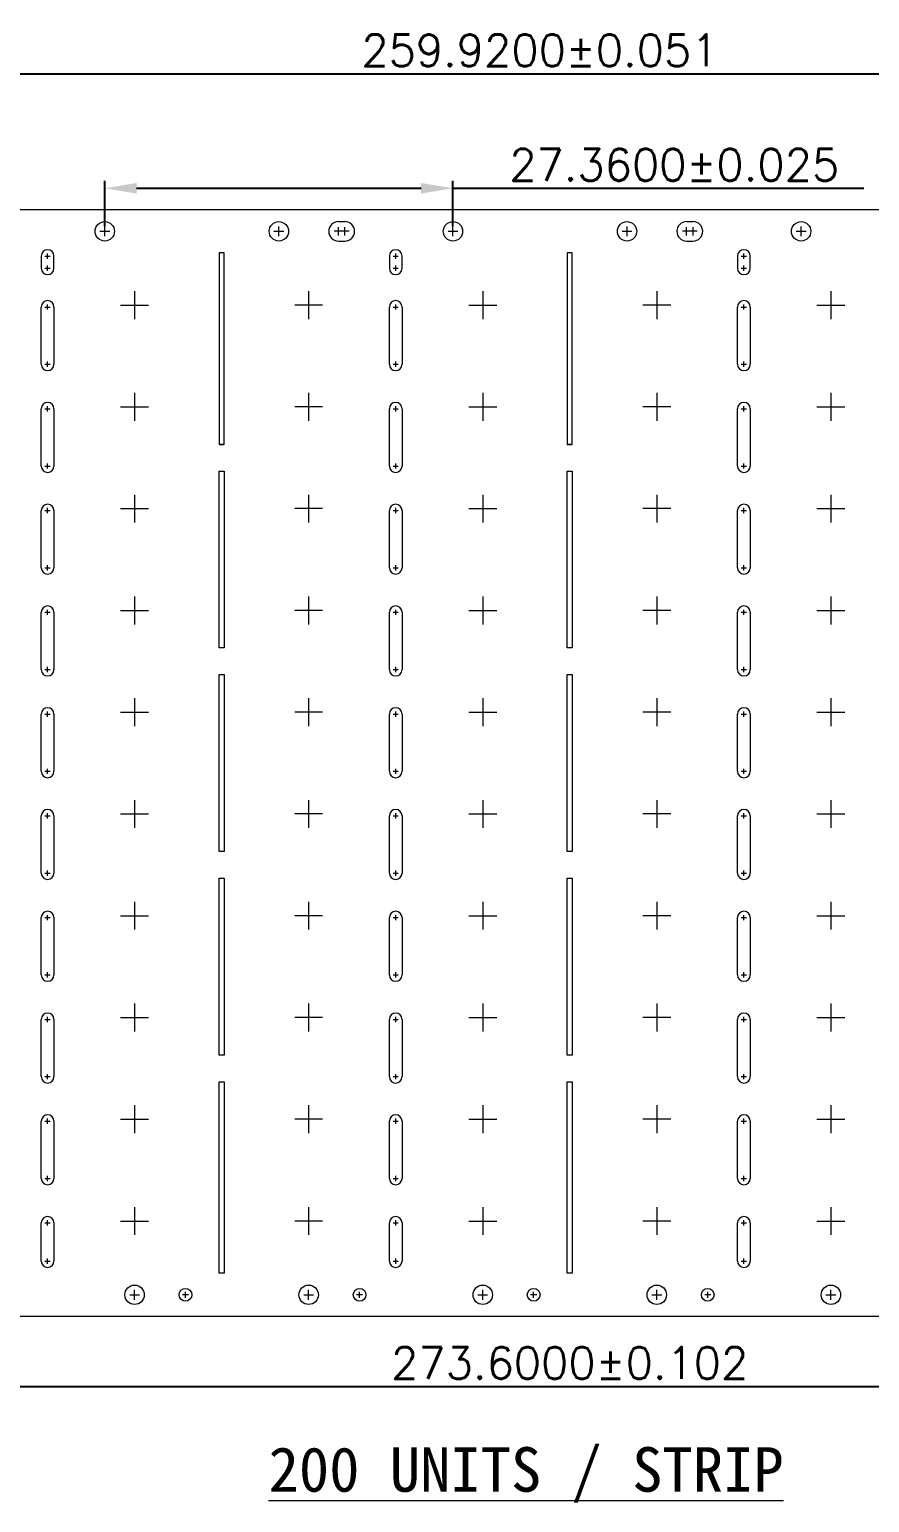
# Model space of a CAD drawing. Extents: x -1222 to -940, y -52 to 64.
# Drawn here: x -1119.4 to -1053.4, y -51.7 to 64.1 of the extents above; entities that cross this region are included whole.
import ezdxf

# ---------------------------------------------------------------- set-up
doc = ezdxf.new("R2010")
doc.units = 0
doc.linetypes.add('CENTER', pattern=[50.8, 31.75, -6.35, 6.35, -6.35])
doc.layers.get('Defpoints').update_dxf_attribs({"lineweight": 0})
for name, color, linetype, lineweight in [('CEN', 3, 'CENTER', 0), ('D Frame', 7, 'Continuous', 0), ('dim', 255, 'Continuous', 0)]:
    doc.layers.add(name, color=color, linetype=linetype, lineweight=lineweight)
doc.styles.add('BZ', font='simplex.shx')
doc.styles.get("Standard").update_dxf_attribs({"font": ''})
doc.styles.get('Standard').set_extended_font_data('SimSun')
doc.dimstyles.new('St1.CG', dxfattribs={"dimtxt": 2.5, "dimasz": 2.5, "dimexe": 0.6, "dimexo": 0.4, "dimgap": 0.6, "dimtad": 1, "dimdec": 4, "dimzin": 0, "dimdsep": 46, "dimtxsty": 'BZ', "dimcen": 0.6, "dimclrd": 7, "dimclre": 1, "dimadec": 0, "dimazin": 0, "dimtfac": 1, "dimtdec": 4, "dimtmove": 0, "dimatfit": 3, "dimfxl": 1, "dimtolj": 1, "dimtzin": 0, "dimarcsym": 0})

# ---------------------------------------------------------------- blocks, each defined once
blk = doc.blocks.new('*D1')
at = {"layer": 'Defpoints', "color": 0, "lineweight": 0, "transparency": 16777216}
for p in [(69.62, 260.07), (343.22, 260.07), (343.22, 253.68)]:
    blk.add_point(p, dxfattribs=at)
at = {"layer": 'dim', "color": 1, "lineweight": -2, "transparency": 16777216}
for p, q in [((69.62, 259.67), (69.62, 253.08)), ((343.22, 259.67), (343.22, 253.08))]:
    blk.add_line(p, q, dxfattribs=at)
at = {"layer": 'dim', "color": 7, "lineweight": -2, "transparency": 16777216}
blk.add_line((72.12, 253.68), (340.72, 253.68), dxfattribs=at)
at = {"layer": 'dim', "color": 7, "lineweight": 0, "transparency": 16777216}
for points in [[(72.12, 254.09), (72.12, 253.26), (69.62, 253.68)], [(340.72, 253.26), (340.72, 254.09), (343.22, 253.68)]]:
    blk.add_solid(points, dxfattribs=at)
at = {"layer": 'dim', "color": 0, "transparency": 16777216, "insert": (206.42, 255.53), "char_height": 2.5, "attachment_point": 5, "style": 'BZ'}
blk.add_mtext('\\A1;273.6000±0.102', dxfattribs=at)
blk = doc.blocks.new('*D4')
at = {"layer": 'Defpoints', "color": 0, "lineweight": 0, "transparency": 16777216}
for p in [(197.24, 347.87), (169.88, 344.49), (197.24, 344.49)]:
    blk.add_point(p, dxfattribs=at)
at = {"layer": 'dim', "color": 1, "lineweight": -2, "transparency": 16777216}
for p, q in [((169.88, 344.89), (169.88, 348.47)), ((197.24, 344.89), (197.24, 348.47))]:
    blk.add_line(p, q, dxfattribs=at)
at = {"layer": 'dim', "color": 7, "lineweight": -2, "transparency": 16777216}
for p, q in [((172.38, 347.87), (194.74, 347.87)), ((197.24, 347.87), (229.52, 347.87))]:
    blk.add_line(p, q, dxfattribs=at)
at = {"layer": 'dim', "color": 7, "lineweight": 0, "transparency": 16777216}
for points in [[(172.38, 348.29), (172.38, 347.46), (169.88, 347.87)], [(194.74, 347.46), (194.74, 348.29), (197.24, 347.87)]]:
    blk.add_solid(points, dxfattribs=at)
at = {"layer": 'dim', "color": 0, "transparency": 16777216, "insert": (214.63, 349.72), "char_height": 2.5, "attachment_point": 5, "style": 'BZ'}
blk.add_mtext('\\A1;27.3600±0.025', dxfattribs=at)
blk = doc.blocks.new('*D6')
at = {"layer": 'Defpoints', "color": 0, "lineweight": 0, "transparency": 16777216}
for p in [(334.04, 356.87), (74.12, 344.88), (334.04, 344.88)]:
    blk.add_point(p, dxfattribs=at)
at = {"layer": 'dim', "color": 1, "lineweight": -2, "transparency": 16777216}
for p, q in [((74.12, 345.28), (74.12, 357.47)), ((334.04, 345.28), (334.04, 357.47))]:
    blk.add_line(p, q, dxfattribs=at)
at = {"layer": 'dim', "color": 7, "lineweight": -2, "transparency": 16777216}
blk.add_line((76.62, 356.87), (331.54, 356.87), dxfattribs=at)
at = {"layer": 'dim', "color": 7, "lineweight": 0, "transparency": 16777216}
for points in [[(76.62, 357.28), (76.62, 356.45), (74.12, 356.87)], [(331.54, 356.45), (331.54, 357.28), (334.04, 356.87)]]:
    blk.add_solid(points, dxfattribs=at)
at = {"layer": 'dim', "color": 0, "transparency": 16777216, "insert": (204.08, 358.72), "char_height": 2.5, "attachment_point": 5, "style": 'BZ'}
blk.add_mtext('\\A1;259.9200±0.051', dxfattribs=at)

msp = doc.modelspace()

# ---------------------------------------------------------------- linework, layer by layer
at = {"layer": 'CEN'}
for p, q in [((-1094.8215, 48.18529), (-1095.47872, 48.18529)), ((-1095.15011, 47.85668), (-1095.15011, 48.5139)), ((-1094.3135, 48.18529), (-1094.97072, 48.18529)), ((-1094.64211, 47.85668), (-1094.64211, 48.5139)), ((-1067.4615, 48.18529), (-1068.11872, 48.18529)), ((-1067.79011, 47.85668), (-1067.79011, 48.5139)), ((-1066.9535, 48.18529), (-1067.61072, 48.18529)), ((-1067.28211, 47.85668), (-1067.28211, 48.5139)), ((-1118.01011, 46.03045), (-1118.01011, 46.44013)), ((-1090.65011, 46.03045), (-1090.65011, 46.44013)), ((-1063.29011, 46.03045), (-1063.29011, 46.44013)), ((-1118.21495, 46.23529), (-1117.80527, 46.23529)), ((-1118.21495, 45.28529), (-1117.80527, 45.28529)), ((-1118.01011, 45.08045), (-1118.01011, 45.49013)), ((-1090.85495, 46.23529), (-1090.44527, 46.23529)), ((-1090.85495, 45.28529), (-1090.44527, 45.28529)), ((-1090.65011, 45.08045), (-1090.65011, 45.49013)), ((-1063.49495, 46.23529), (-1063.08527, 46.23529)), ((-1063.49495, 45.28529), (-1063.08527, 45.28529)), ((-1063.29011, 45.08045), (-1063.29011, 45.49013)), ((-1111.17011, 43.48067), (-1111.17011, 41.28992)), ((-1097.49011, 43.48067), (-1097.49011, 41.28992)), ((-1083.81011, 43.48067), (-1083.81011, 41.28992)), ((-1070.13011, 43.48067), (-1070.13011, 41.28992)), ((-1056.45011, 43.48067), (-1056.45011, 41.28992)), ((-1118.21495, 42.23529), (-1117.80527, 42.23529)), ((-1118.01011, 42.03045), (-1118.01011, 42.44013)), ((-1112.26549, 42.38529), (-1110.07474, 42.38529)), ((-1096.39474, 42.38529), (-1098.58549, 42.38529)), ((-1090.85495, 42.23529), (-1090.44527, 42.23529)), ((-1090.65011, 42.03045), (-1090.65011, 42.44013)), ((-1084.90549, 42.38529), (-1082.71474, 42.38529)), ((-1069.03474, 42.38529), (-1071.22549, 42.38529)), ((-1063.49495, 42.23529), (-1063.08527, 42.23529)), ((-1063.29011, 42.03045), (-1063.29011, 42.44013)), ((-1057.54549, 42.38529), (-1055.35474, 42.38529)), ((-1118.21495, 37.73529), (-1117.80527, 37.73529)), ((-1118.01011, 37.53045), (-1118.01011, 37.94013)), ((-1090.85495, 37.73529), (-1090.44527, 37.73529)), ((-1090.65011, 37.53045), (-1090.65011, 37.94013)), ((-1063.49495, 37.73529), (-1063.08527, 37.73529)), ((-1063.29011, 37.53045), (-1063.29011, 37.94013)), ((-1111.17011, 35.48067), (-1111.17011, 33.28992)), ((-1097.49011, 35.48067), (-1097.49011, 33.28992)), ((-1083.81011, 35.48067), (-1083.81011, 33.28992)), ((-1070.13011, 35.48067), (-1070.13011, 33.28992)), ((-1056.45011, 35.48067), (-1056.45011, 33.28992)), ((-1118.21495, 34.23529), (-1117.80527, 34.23529)), ((-1118.01011, 34.03045), (-1118.01011, 34.44013)), ((-1112.26549, 34.38529), (-1110.07474, 34.38529)), ((-1096.39474, 34.38529), (-1098.58549, 34.38529)), ((-1090.85495, 34.23529), (-1090.44527, 34.23529)), ((-1090.65011, 34.03045), (-1090.65011, 34.44013)), ((-1084.90549, 34.38529), (-1082.71474, 34.38529)), ((-1069.03474, 34.38529), (-1071.22549, 34.38529)), ((-1063.49495, 34.23529), (-1063.08527, 34.23529)), ((-1063.29011, 34.03045), (-1063.29011, 34.44013)), ((-1057.54549, 34.38529), (-1055.35474, 34.38529)), ((-1118.21495, 29.73529), (-1117.80527, 29.73529)), ((-1118.01011, 29.53045), (-1118.01011, 29.94013)), ((-1090.85495, 29.73529), (-1090.44527, 29.73529)), ((-1090.65011, 29.53045), (-1090.65011, 29.94013)), ((-1063.49495, 29.73529), (-1063.08527, 29.73529)), ((-1063.29011, 29.53045), (-1063.29011, 29.94013)), ((-1111.17011, 27.48067), (-1111.17011, 25.28992)), ((-1097.49011, 27.48067), (-1097.49011, 25.28992)), ((-1083.81011, 27.48067), (-1083.81011, 25.28992)), ((-1070.13011, 27.48067), (-1070.13011, 25.28992)), ((-1056.45011, 27.48067), (-1056.45011, 25.28992)), ((-1118.21495, 26.23529), (-1117.80527, 26.23529)), ((-1118.01011, 26.03045), (-1118.01011, 26.44013)), ((-1112.26549, 26.38529), (-1110.07474, 26.38529)), ((-1096.39474, 26.38529), (-1098.58549, 26.38529)), ((-1090.85495, 26.23529), (-1090.44527, 26.23529)), ((-1090.65011, 26.03045), (-1090.65011, 26.44013)), ((-1084.90549, 26.38529), (-1082.71474, 26.38529)), ((-1069.03474, 26.38529), (-1071.22549, 26.38529)), ((-1063.49495, 26.23529), (-1063.08527, 26.23529)), ((-1063.29011, 26.03045), (-1063.29011, 26.44013)), ((-1057.54549, 26.38529), (-1055.35474, 26.38529)), ((-1118.21495, 21.73529), (-1117.80527, 21.73529)), ((-1118.01011, 21.53045), (-1118.01011, 21.94013)), ((-1090.85495, 21.73529), (-1090.44527, 21.73529)), ((-1090.65011, 21.53045), (-1090.65011, 21.94013)), ((-1063.49495, 21.73529), (-1063.08527, 21.73529)), ((-1063.29011, 21.53045), (-1063.29011, 21.94013)), ((-1111.17011, 19.48067), (-1111.17011, 17.28992)), ((-1097.49011, 19.48067), (-1097.49011, 17.28992)), ((-1083.81011, 19.48067), (-1083.81011, 17.28992)), ((-1070.13011, 19.48067), (-1070.13011, 17.28992)), ((-1056.45011, 19.48067), (-1056.45011, 17.28992)), ((-1118.21495, 18.23529), (-1117.80527, 18.23529)), ((-1118.01011, 18.03045), (-1118.01011, 18.44013)), ((-1112.26549, 18.38529), (-1110.07474, 18.38529)), ((-1096.39474, 18.38529), (-1098.58549, 18.38529)), ((-1090.85495, 18.23529), (-1090.44527, 18.23529)), ((-1090.65011, 18.03045), (-1090.65011, 18.44013)), ((-1084.90549, 18.38529), (-1082.71474, 18.38529)), ((-1069.03474, 18.38529), (-1071.22549, 18.38529)), ((-1063.49495, 18.23529), (-1063.08527, 18.23529)), ((-1063.29011, 18.03045), (-1063.29011, 18.44013)), ((-1057.54549, 18.38529), (-1055.35474, 18.38529)), ((-1118.01011, 13.53045), (-1118.01011, 13.94013)), ((-1090.65011, 13.53045), (-1090.65011, 13.94013)), ((-1063.29011, 13.53045), (-1063.29011, 13.94013)), ((-1118.21495, 13.73529), (-1117.80527, 13.73529)), ((-1090.85495, 13.73529), (-1090.44527, 13.73529)), ((-1063.49495, 13.73529), (-1063.08527, 13.73529)), ((-1118.01011, 10.03045), (-1118.01011, 10.44013)), ((-1111.17011, 11.48067), (-1111.17011, 9.28992)), ((-1097.49011, 11.48067), (-1097.49011, 9.28992)), ((-1090.65011, 10.03045), (-1090.65011, 10.44013)), ((-1083.81011, 11.48067), (-1083.81011, 9.28992)), ((-1070.13011, 11.48067), (-1070.13011, 9.28992)), ((-1063.29011, 10.03045), (-1063.29011, 10.44013)), ((-1056.45011, 11.48067), (-1056.45011, 9.28992)), ((-1118.21495, 10.23529), (-1117.80527, 10.23529)), ((-1112.26549, 10.38529), (-1110.07474, 10.38529)), ((-1096.39474, 10.38529), (-1098.58549, 10.38529)), ((-1090.85495, 10.23529), (-1090.44527, 10.23529)), ((-1084.90549, 10.38529), (-1082.71474, 10.38529)), ((-1069.03474, 10.38529), (-1071.22549, 10.38529)), ((-1063.49495, 10.23529), (-1063.08527, 10.23529)), ((-1057.54549, 10.38529), (-1055.35474, 10.38529)), ((-1118.01011, 5.53045), (-1118.01011, 5.94013)), ((-1090.65011, 5.53045), (-1090.65011, 5.94013)), ((-1063.29011, 5.53045), (-1063.29011, 5.94013)), ((-1118.21495, 5.73529), (-1117.80527, 5.73529)), ((-1090.85495, 5.73529), (-1090.44527, 5.73529)), ((-1063.49495, 5.73529), (-1063.08527, 5.73529)), ((-1111.17011, 3.48067), (-1111.17011, 1.28992)), ((-1097.49011, 3.48067), (-1097.49011, 1.28992)), ((-1083.81011, 3.48067), (-1083.81011, 1.28992)), ((-1070.13011, 3.48067), (-1070.13011, 1.28992)), ((-1056.45011, 3.48067), (-1056.45011, 1.28992)), ((-1118.01011, 2.03045), (-1118.01011, 2.44013)), ((-1112.26549, 2.38529), (-1110.07474, 2.38529)), ((-1096.39474, 2.38529), (-1098.58549, 2.38529)), ((-1090.65011, 2.03045), (-1090.65011, 2.44013)), ((-1084.90549, 2.38529), (-1082.71474, 2.38529)), ((-1069.03474, 2.38529), (-1071.22549, 2.38529)), ((-1063.29011, 2.03045), (-1063.29011, 2.44013)), ((-1057.54549, 2.38529), (-1055.35474, 2.38529)), ((-1118.21495, 2.23529), (-1117.80527, 2.23529)), ((-1090.85495, 2.23529), (-1090.44527, 2.23529)), ((-1063.49495, 2.23529), (-1063.08527, 2.23529)), ((-1118.21495, -2.26471), (-1117.80527, -2.26471)), ((-1118.01011, -2.46955), (-1118.01011, -2.05987)), ((-1090.85495, -2.26471), (-1090.44527, -2.26471)), ((-1090.65011, -2.46955), (-1090.65011, -2.05987)), ((-1063.49495, -2.26471), (-1063.08527, -2.26471)), ((-1063.29011, -2.46955), (-1063.29011, -2.05987)), ((-1111.17011, -4.51933), (-1111.17011, -6.71008)), ((-1097.49011, -4.51933), (-1097.49011, -6.71008)), ((-1083.81011, -4.51933), (-1083.81011, -6.71008)), ((-1070.13011, -4.51933), (-1070.13011, -6.71008)), ((-1056.45011, -4.51933), (-1056.45011, -6.71008)), ((-1118.21495, -5.76471), (-1117.80527, -5.76471)), ((-1118.01011, -5.96955), (-1118.01011, -5.55987)), ((-1112.26549, -5.61471), (-1110.07474, -5.61471)), ((-1096.39474, -5.61471), (-1098.58549, -5.61471)), ((-1090.85495, -5.76471), (-1090.44527, -5.76471)), ((-1090.65011, -5.96955), (-1090.65011, -5.55987)), ((-1084.90549, -5.61471), (-1082.71474, -5.61471)), ((-1069.03474, -5.61471), (-1071.22549, -5.61471)), ((-1063.49495, -5.76471), (-1063.08527, -5.76471)), ((-1063.29011, -5.96955), (-1063.29011, -5.55987)), ((-1057.54549, -5.61471), (-1055.35474, -5.61471)), ((-1118.21495, -10.26471), (-1117.80527, -10.26471)), ((-1118.01011, -10.46955), (-1118.01011, -10.05987)), ((-1090.85495, -10.26471), (-1090.44527, -10.26471)), ((-1090.65011, -10.46955), (-1090.65011, -10.05987)), ((-1063.49495, -10.26471), (-1063.08527, -10.26471)), ((-1063.29011, -10.46955), (-1063.29011, -10.05987)), ((-1111.17011, -12.51933), (-1111.17011, -14.71008)), ((-1097.49011, -12.51933), (-1097.49011, -14.71008)), ((-1083.81011, -12.51933), (-1083.81011, -14.71008)), ((-1070.13011, -12.51933), (-1070.13011, -14.71008)), ((-1056.45011, -12.51933), (-1056.45011, -14.71008)), ((-1118.21495, -13.76471), (-1117.80527, -13.76471)), ((-1118.01011, -13.96955), (-1118.01011, -13.55987)), ((-1112.26549, -13.61471), (-1110.07474, -13.61471)), ((-1096.39474, -13.61471), (-1098.58549, -13.61471)), ((-1090.85495, -13.76471), (-1090.44527, -13.76471)), ((-1090.65011, -13.96955), (-1090.65011, -13.55987)), ((-1084.90549, -13.61471), (-1082.71474, -13.61471)), ((-1069.03474, -13.61471), (-1071.22549, -13.61471)), ((-1063.49495, -13.76471), (-1063.08527, -13.76471)), ((-1063.29011, -13.96955), (-1063.29011, -13.55987)), ((-1057.54549, -13.61471), (-1055.35474, -13.61471)), ((-1118.21495, -18.26471), (-1117.80527, -18.26471)), ((-1118.01011, -18.46955), (-1118.01011, -18.05987)), ((-1090.85495, -18.26471), (-1090.44527, -18.26471)), ((-1090.65011, -18.46955), (-1090.65011, -18.05987)), ((-1063.49495, -18.26471), (-1063.08527, -18.26471)), ((-1063.29011, -18.46955), (-1063.29011, -18.05987)), ((-1111.17011, -20.51933), (-1111.17011, -22.71008)), ((-1097.49011, -20.51933), (-1097.49011, -22.71008)), ((-1083.81011, -20.51933), (-1083.81011, -22.71008)), ((-1070.13011, -20.51933), (-1070.13011, -22.71008)), ((-1056.45011, -20.51933), (-1056.45011, -22.71008)), ((-1118.21495, -21.76471), (-1117.80527, -21.76471)), ((-1118.01011, -21.96955), (-1118.01011, -21.55987)), ((-1112.26549, -21.61471), (-1110.07474, -21.61471)), ((-1096.39474, -21.61471), (-1098.58549, -21.61471)), ((-1090.85495, -21.76471), (-1090.44527, -21.76471)), ((-1090.65011, -21.96955), (-1090.65011, -21.55987)), ((-1084.90549, -21.61471), (-1082.71474, -21.61471)), ((-1069.03474, -21.61471), (-1071.22549, -21.61471)), ((-1063.49495, -21.76471), (-1063.08527, -21.76471)), ((-1063.29011, -21.96955), (-1063.29011, -21.55987)), ((-1057.54549, -21.61471), (-1055.35474, -21.61471)), ((-1118.21495, -26.26471), (-1117.80527, -26.26471)), ((-1118.01011, -26.46955), (-1118.01011, -26.05987)), ((-1090.85495, -26.26471), (-1090.44527, -26.26471)), ((-1090.65011, -26.46955), (-1090.65011, -26.05987)), ((-1063.49495, -26.26471), (-1063.08527, -26.26471)), ((-1063.29011, -26.46955), (-1063.29011, -26.05987)), ((-1111.17011, -28.51933), (-1111.17011, -30.71008)), ((-1097.49011, -28.51933), (-1097.49011, -30.71008)), ((-1083.81011, -28.51933), (-1083.81011, -30.71008)), ((-1070.13011, -28.51933), (-1070.13011, -30.71008)), ((-1056.45011, -28.51933), (-1056.45011, -30.71008)), ((-1118.21495, -29.76471), (-1117.80527, -29.76471)), ((-1118.01011, -29.96955), (-1118.01011, -29.55987)), ((-1112.26549, -29.61471), (-1110.07474, -29.61471)), ((-1096.39474, -29.61471), (-1098.58549, -29.61471)), ((-1090.85495, -29.76471), (-1090.44527, -29.76471)), ((-1090.65011, -29.96955), (-1090.65011, -29.55987)), ((-1084.90549, -29.61471), (-1082.71474, -29.61471)), ((-1069.03474, -29.61471), (-1071.22549, -29.61471)), ((-1063.49495, -29.76471), (-1063.08527, -29.76471)), ((-1063.29011, -29.96955), (-1063.29011, -29.55987)), ((-1057.54549, -29.61471), (-1055.35474, -29.61471)), ((-1118.21495, -32.76471), (-1117.80527, -32.76471)), ((-1118.01011, -32.96955), (-1118.01011, -32.55987)), ((-1090.85495, -32.76471), (-1090.44527, -32.76471)), ((-1090.65011, -32.96955), (-1090.65011, -32.55987)), ((-1063.49495, -32.76471), (-1063.08527, -32.76471)), ((-1063.29011, -32.96955), (-1063.29011, -32.55987))]:
    msp.add_line(p, q, dxfattribs=at)
for points in [[(-1113.89537, 48.18529), (-1113.51011, 48.18529), (-1113.12486, 48.18529)], [(-1113.51011, 47.80004), (-1113.51011, 48.18529), (-1113.51011, 48.57055)], [(-1100.21537, 48.18529), (-1099.83011, 48.18529), (-1099.44486, 48.18529)], [(-1099.83011, 47.80004), (-1099.83011, 48.18529), (-1099.83011, 48.57055)], [(-1086.53537, 48.18529), (-1086.15011, 48.18529), (-1085.76486, 48.18529)], [(-1086.15011, 47.80004), (-1086.15011, 48.18529), (-1086.15011, 48.57055)], [(-1072.85537, 48.18529), (-1072.47011, 48.18529), (-1072.08486, 48.18529)], [(-1072.47011, 47.80004), (-1072.47011, 48.18529), (-1072.47011, 48.57055)], [(-1059.17537, 48.18529), (-1058.79011, 48.18529), (-1058.40486, 48.18529)], [(-1058.79011, 47.80004), (-1058.79011, 48.18529), (-1058.79011, 48.57055)], [(-1111.55537, -35.41471), (-1111.17011, -35.41471), (-1110.78486, -35.41471)], [(-1111.17011, -35.79996), (-1111.17011, -35.41471), (-1111.17011, -35.02945)], [(-1106.93035, -35.41471), (-1107.17011, -35.41471), (-1107.40988, -35.41471)], [(-1107.17011, -35.65447), (-1107.17011, -35.41471), (-1107.17011, -35.17495)], [(-1097.87537, -35.41471), (-1097.49011, -35.41471), (-1097.10486, -35.41471)], [(-1097.49011, -35.79996), (-1097.49011, -35.41471), (-1097.49011, -35.02945)], [(-1093.25035, -35.41471), (-1093.49011, -35.41471), (-1093.72988, -35.41471)], [(-1093.49011, -35.65447), (-1093.49011, -35.41471), (-1093.49011, -35.17495)], [(-1084.19537, -35.41471), (-1083.81011, -35.41471), (-1083.42486, -35.41471)], [(-1083.81011, -35.79996), (-1083.81011, -35.41471), (-1083.81011, -35.02945)], [(-1079.57035, -35.41471), (-1079.81011, -35.41471), (-1080.04988, -35.41471)], [(-1079.81011, -35.65447), (-1079.81011, -35.41471), (-1079.81011, -35.17495)], [(-1070.51537, -35.41471), (-1070.13011, -35.41471), (-1069.74486, -35.41471)], [(-1070.13011, -35.79996), (-1070.13011, -35.41471), (-1070.13011, -35.02945)], [(-1065.89035, -35.41471), (-1066.13011, -35.41471), (-1066.36988, -35.41471)], [(-1066.13011, -35.65447), (-1066.13011, -35.41471), (-1066.13011, -35.17495)], [(-1056.83537, -35.41471), (-1056.45011, -35.41471), (-1056.06486, -35.41471)], [(-1056.45011, -35.79996), (-1056.45011, -35.41471), (-1056.45011, -35.02945)]]:
    msp.add_lwpolyline(points, dxfattribs=at)
at = {"layer": 'D Frame'}
for p, q in [((-941.69948, 49.88529), (-1212.24078, 49.88529)), ((-1095.15011, 48.94729), (-1094.64211, 48.94729)), ((-1067.79011, 48.94729), (-1067.28211, 48.94729)), ((-1095.15011, 48.18529), (-1095.15011, 48.18529)), ((-1067.79011, 48.18529), (-1067.79011, 48.18529)), ((-1095.15011, 47.42329), (-1094.64211, 47.42329)), ((-1067.79011, 47.42329), (-1067.28211, 47.42329))]:
    msp.add_line(p, q, dxfattribs=at)
at = {"layer": 'D Frame', "linetype": 'ByBlock'}
msp.add_line((-941.69953, -37.11471), (-1212.24078, -37.11471), dxfattribs=at)
at = {"layer": 'D Frame', "linetype": 'Continuous'}
for points in [[(-1104.13011, 31.43529, 0), (-1104.53011, 31.43529, 0), (-1104.13011, 31.43529, 0), (-1104.13011, 46.48529, 0), (-1104.53011, 46.48529, 0), (-1104.53011, 31.43529, 0)], [(-1076.77011, 31.43529, 0), (-1077.17011, 31.43529, 0), (-1076.77011, 31.43529, 0), (-1076.77011, 46.48529, 0), (-1077.17011, 46.48529, 0), (-1077.17011, 31.43529, 0)], [(-1118.51011, 46.23529, 0), (-1118.51011, 45.28529, 0)], [(-1117.51011, 45.28529, 0), (-1117.51011, 46.23529, 0)], [(-1091.15011, 46.23529, 0), (-1091.15011, 45.28529, 0)], [(-1090.15011, 45.28529, 0), (-1090.15011, 46.23529, 0)], [(-1063.79011, 46.23529, 0), (-1063.79011, 45.28529, 0)], [(-1062.79011, 45.28529, 0), (-1062.79011, 46.23529, 0)], [(-1118.51011, 37.73529, 0), (-1118.51011, 42.23529, 0)], [(-1117.51011, 42.23529, 0), (-1117.51011, 37.73529, 0)], [(-1091.15011, 37.73529, 0), (-1091.15011, 42.23529, 0)], [(-1090.15011, 42.23529, 0), (-1090.15011, 37.73529, 0)], [(-1063.79011, 37.73529, 0), (-1063.79011, 42.23529, 0)], [(-1062.79011, 42.23529, 0), (-1062.79011, 37.73529, 0)], [(-1118.51011, 29.73529, 0), (-1118.51011, 34.23529, 0)], [(-1117.51011, 34.23529, 0), (-1117.51011, 29.73529, 0)], [(-1091.15011, 29.73529, 0), (-1091.15011, 34.23529, 0)], [(-1090.15011, 34.23529, 0), (-1090.15011, 29.73529, 0)], [(-1063.79011, 29.73529, 0), (-1063.79011, 34.23529, 0)], [(-1062.79011, 34.23529, 0), (-1062.79011, 29.73529, 0)], [(-1104.13011, 29.33529, 0), (-1104.13011, 15.43529, 0), (-1104.53011, 15.43529, 0), (-1104.53011, 29.33529, 0), (-1104.13011, 29.33529, 0)], [(-1076.77011, 29.33529, 0), (-1076.77011, 15.43529, 0), (-1077.17011, 15.43529, 0), (-1077.17011, 29.33529, 0), (-1076.77011, 29.33529, 0)], [(-1118.51011, 21.73529, 0), (-1118.51011, 26.23529, 0)], [(-1117.51011, 26.23529, 0), (-1117.51011, 21.73529, 0)], [(-1091.15011, 21.73529, 0), (-1091.15011, 26.23529, 0)], [(-1090.15011, 26.23529, 0), (-1090.15011, 21.73529, 0)], [(-1063.79011, 21.73529, 0), (-1063.79011, 26.23529, 0)], [(-1062.79011, 26.23529, 0), (-1062.79011, 21.73529, 0)], [(-1118.51011, 13.73529, 0), (-1118.51011, 18.23529, 0)], [(-1117.51011, 18.23529, 0), (-1117.51011, 13.73529, 0)], [(-1091.15011, 13.73529, 0), (-1091.15011, 18.23529, 0)], [(-1090.15011, 18.23529, 0), (-1090.15011, 13.73529, 0)], [(-1063.79011, 13.73529, 0), (-1063.79011, 18.23529, 0)], [(-1062.79011, 18.23529, 0), (-1062.79011, 13.73529, 0)], [(-1104.13011, 13.33529, 0), (-1104.13011, -0.56471, 0), (-1104.53011, -0.56471, 0), (-1104.53011, 13.33529, 0), (-1104.13011, 13.33529, 0)], [(-1076.77011, 13.33529, 0), (-1076.77011, -0.56471, 0), (-1077.17011, -0.56471, 0), (-1077.17011, 13.33529, 0), (-1076.77011, 13.33529, 0)], [(-1118.51011, 5.73529, 0), (-1118.51011, 10.23529, 0)], [(-1117.51011, 10.23529, 0), (-1117.51011, 5.73529, 0)], [(-1091.15011, 5.73529, 0), (-1091.15011, 10.23529, 0)], [(-1090.15011, 10.23529, 0), (-1090.15011, 5.73529, 0)], [(-1063.79011, 5.73529, 0), (-1063.79011, 10.23529, 0)], [(-1062.79011, 10.23529, 0), (-1062.79011, 5.73529, 0)], [(-1118.51011, -2.26471, 0), (-1118.51011, 2.23529, 0)], [(-1117.51011, 2.23529, 0), (-1117.51011, -2.26471, 0)], [(-1091.15011, -2.26471, 0), (-1091.15011, 2.23529, 0)], [(-1090.15011, 2.23529, 0), (-1090.15011, -2.26471, 0)], [(-1063.79011, -2.26471, 0), (-1063.79011, 2.23529, 0)], [(-1062.79011, 2.23529, 0), (-1062.79011, -2.26471, 0)], [(-1104.13011, -2.66471, 0), (-1104.13011, -16.56471, 0), (-1104.53011, -16.56471, 0), (-1104.53011, -2.66471, 0), (-1104.13011, -2.66471, 0)], [(-1076.77011, -2.66471, 0), (-1076.77011, -16.56471, 0), (-1077.17011, -16.56471, 0), (-1077.17011, -2.66471, 0), (-1076.77011, -2.66471, 0)], [(-1118.51011, -10.26471, 0), (-1118.51011, -5.76471, 0)], [(-1117.51011, -5.76471, 0), (-1117.51011, -10.26471, 0)], [(-1091.15011, -10.26471, 0), (-1091.15011, -5.76471, 0)], [(-1090.15011, -5.76471, 0), (-1090.15011, -10.26471, 0)], [(-1063.79011, -10.26471, 0), (-1063.79011, -5.76471, 0)], [(-1062.79011, -5.76471, 0), (-1062.79011, -10.26471, 0)], [(-1118.51011, -18.26471, 0), (-1118.51011, -13.76471, 0)], [(-1117.51011, -13.76471, 0), (-1117.51011, -18.26471, 0)], [(-1091.15011, -18.26471, 0), (-1091.15011, -13.76471, 0)], [(-1090.15011, -13.76471, 0), (-1090.15011, -18.26471, 0)], [(-1063.79011, -18.26471, 0), (-1063.79011, -13.76471, 0)], [(-1062.79011, -13.76471, 0), (-1062.79011, -18.26471, 0)], [(-1104.13011, -18.66471, 0), (-1104.13011, -33.71471, 0), (-1104.53011, -33.71471, 0), (-1104.53011, -18.66471, 0), (-1104.13011, -18.66471, 0)], [(-1076.77011, -18.66471, 0), (-1076.77011, -33.71471, 0), (-1077.17011, -33.71471, 0), (-1077.17011, -18.66471, 0), (-1076.77011, -18.66471, 0)], [(-1118.51011, -26.26471, 0), (-1118.51011, -21.76471, 0)], [(-1117.51011, -21.76471, 0), (-1117.51011, -26.26471, 0)], [(-1091.15011, -26.26471, 0), (-1091.15011, -21.76471, 0)], [(-1090.15011, -21.76471, 0), (-1090.15011, -26.26471, 0)], [(-1063.79011, -26.26471, 0), (-1063.79011, -21.76471, 0)], [(-1062.79011, -21.76471, 0), (-1062.79011, -26.26471, 0)], [(-1118.51011, -32.77221, 0), (-1118.51011, -29.76471, 0)], [(-1117.51011, -29.76471, 0), (-1117.51011, -32.77221, 0)], [(-1091.15011, -32.77221, 0), (-1091.15011, -29.76471, 0)], [(-1090.15011, -29.76471, 0), (-1090.15011, -32.77221, 0)], [(-1063.79011, -32.77221, 0), (-1063.79011, -29.76471, 0)], [(-1062.79011, -29.76471, 0), (-1062.79011, -32.77221, 0)]]:
    msp.add_polyline3d(points, dxfattribs=at)
at = {"layer": 'D Frame'}
for centre, radius in [((-1113.51011, 48.18529), 0.762), ((-1099.83011, 48.18529), 0.762), ((-1086.15011, 48.18529), 0.762), ((-1072.47011, 48.18529), 0.762), ((-1058.79011, 48.18529), 0.762), ((-1111.17011, -35.41471), 0.762), ((-1097.49011, -35.41471), 0.762), ((-1083.81011, -35.41471), 0.762), ((-1070.13011, -35.41471), 0.762), ((-1056.45011, -35.41471), 0.762), ((-1107.17011, -35.41471), 0.5), ((-1093.49011, -35.41471), 0.5), ((-1079.81011, -35.41471), 0.5), ((-1066.13011, -35.41471), 0.5)]:
    msp.add_circle(centre, radius, dxfattribs=at)
for centre, start, end in [((-1095.15011, 48.18529), 90, 270), ((-1094.64211, 48.18529), 270, 90), ((-1067.79011, 48.18529), 90, 270), ((-1067.28211, 48.18529), 270, 90)]:
    msp.add_arc(centre, 0.762, start, end, dxfattribs=at)
at = {"layer": 'D Frame', "linetype": 'Continuous'}
for centre, start, end in [((-1118.01011, 46.23529), 0, 180), ((-1090.65011, 46.23529), 0, 180), ((-1063.29011, 46.23529), 0, 180), ((-1118.01011, 45.28529), 180, 0), ((-1090.65011, 45.28529), 180, 0), ((-1063.29011, 45.28529), 180, 0), ((-1118.01011, 42.23529), 0, 180), ((-1090.65011, 42.23529), 0, 180), ((-1063.29011, 42.23529), 0, 180), ((-1118.01011, 37.73529), 180, 0), ((-1090.65011, 37.73529), 180, 0), ((-1063.29011, 37.73529), 180, 0), ((-1118.01011, 34.23529), 0, 180), ((-1090.65011, 34.23529), 0, 180), ((-1063.29011, 34.23529), 0, 180), ((-1118.01011, 29.73529), 180, 0), ((-1090.65011, 29.73529), 180, 0), ((-1063.29011, 29.73529), 180, 0), ((-1118.01011, 26.23529), 0, 180), ((-1090.65011, 26.23529), 0, 180), ((-1063.29011, 26.23529), 0, 180), ((-1118.01011, 21.73529), 180, 0), ((-1090.65011, 21.73529), 180, 0), ((-1063.29011, 21.73529), 180, 0), ((-1118.01011, 18.23529), 0, 180), ((-1090.65011, 18.23529), 0, 180), ((-1063.29011, 18.23529), 0, 180), ((-1118.01011, 13.73529), 180, 0), ((-1090.65011, 13.73529), 180, 0), ((-1063.29011, 13.73529), 180, 0), ((-1118.01011, 10.23529), 0, 180), ((-1090.65011, 10.23529), 0, 180), ((-1063.29011, 10.23529), 0, 180), ((-1118.01011, 5.73529), 180, 0), ((-1090.65011, 5.73529), 180, 0), ((-1063.29011, 5.73529), 180, 0), ((-1118.01011, 2.23529), 0, 180), ((-1090.65011, 2.23529), 0, 180), ((-1063.29011, 2.23529), 0, 180), ((-1118.01011, -2.26471), 180, 0), ((-1090.65011, -2.26471), 180, 0), ((-1063.29011, -2.26471), 180, 0), ((-1118.01011, -5.76471), 0, 180), ((-1090.65011, -5.76471), 0, 180), ((-1063.29011, -5.76471), 0, 180), ((-1118.01011, -10.26471), 180, 0), ((-1090.65011, -10.26471), 180, 0), ((-1063.29011, -10.26471), 180, 0), ((-1118.01011, -13.76471), 0, 180), ((-1090.65011, -13.76471), 0, 180), ((-1063.29011, -13.76471), 0, 180), ((-1118.01011, -18.26471), 180, 0), ((-1090.65011, -18.26471), 180, 0), ((-1063.29011, -18.26471), 180, 0), ((-1118.01011, -21.76471), 0, 180), ((-1090.65011, -21.76471), 0, 180), ((-1063.29011, -21.76471), 0, 180), ((-1118.01011, -26.26471), 180, 0), ((-1090.65011, -26.26471), 180, 0), ((-1063.29011, -26.26471), 180, 0), ((-1118.01011, -29.76471), 0, 180), ((-1090.65011, -29.76471), 0, 180), ((-1063.29011, -29.76471), 0, 180), ((-1118.01011, -32.76471), 180, 0), ((-1090.65011, -32.76471), 180, 0), ((-1063.29011, -32.76471), 180, 0)]:
    msp.add_arc(centre, 0.5, start, end, dxfattribs=at)

# ---------------------------------------------------------------- texts
at = {"layer": 'dim', "color": 7}
msp.add_text('%%U200 UNITS / STRIP', height=3.5, dxfattribs=at).set_placement((-1100.63884, -50.8912))

# ---------------------------------------------------------------- dimensions: what is measured, and where the dimension line sits
for base, p1, p2, text, picture, middle, set_off in [((-949.35011, 60.56166), (-1209.27011, 48.57055), (-949.35011, 48.57055), '<>±0.051', '*D6', (-1079.31011, 62.41166), (-1283.39399, -296.30581)), ((-940.170156, -42.630381), (-1213.770112, -36.231725), (-940.170156, -36.231725), '<>±0.102', '*D1', (-1076.970134, -40.780381), (-1283.393987, -296.30581))]:
    dim = msp.add_linear_dim(base=base, p1=p1, p2=p2, text=text, dimstyle='St1.CG', override={"dimtxsty": 'BZ'}, dxfattribs=at)
    dim.commit()
    dim.dimension.update_dxf_attribs({"geometry": picture, "text_midpoint": middle, "insert": set_off})
dim = msp.add_linear_dim(base=(-1086.15011, 51.56784), p1=(-1113.51011, 48.18529), p2=(-1086.15011, 48.18529), text='<>±0.025', dimstyle='St1.CG', override={"dimtxsty": 'BZ'}, dxfattribs=at)
dim.commit()
dim.dimension.update_dxf_attribs({"geometry": '*D4', "text_midpoint": (-1068.7644, 51.56784), "dimtype": 128, "insert": (-1283.39399, -296.30581)})

doc.saveas('drawing.dxf')
